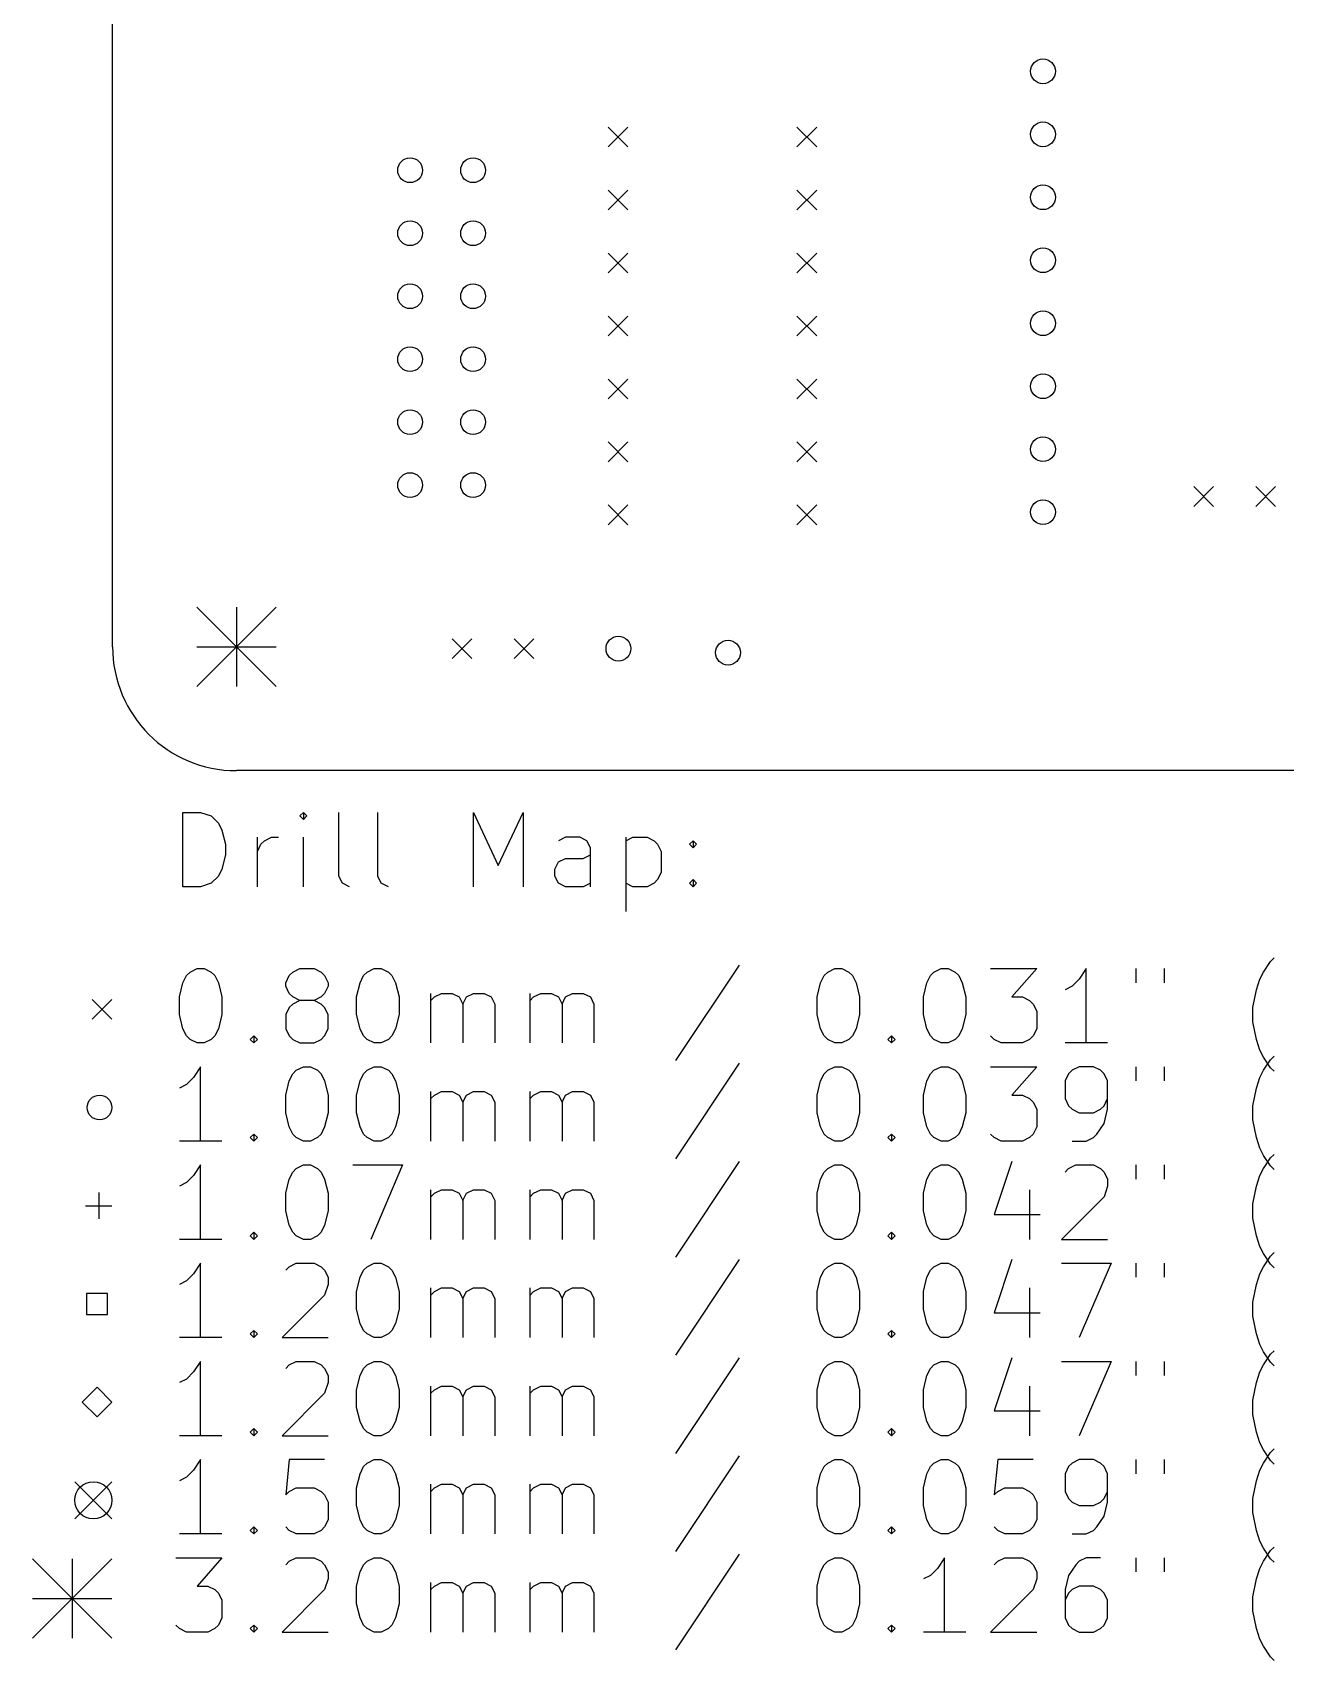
# Model space of a CAD drawing. Extents: x 56 to 159, y -183 to -54.
# Drawn here: x 55.8 to 106.3, y -182.9 to -117.2 of the extents above; entities that cross this region are included whole.
import ezdxf

# ---------------------------------------------------------------- set-up
doc = ezdxf.new("R2010")
doc.units = 0
doc.layers.add('BLACK', color=7, linetype='CONTINUOUS')

msp = doc.modelspace()

# ---------------------------------------------------------------- linework, layer by layer
at = {"layer": 'BLACK', "linetype": 'CONTINUOUS'}
for p, q in [((59, -142), (59, -58.5)), ((78.98, -121.045), (79.78, -121.845)), ((79.78, -121.045), (78.98, -121.845)), ((86.6, -121.045), (87.4, -121.845)), ((87.4, -121.045), (86.6, -121.845)), ((78.98, -123.585), (79.78, -124.385)), ((79.78, -123.585), (78.98, -124.385)), ((86.6, -123.585), (87.4, -124.385)), ((87.4, -123.585), (86.6, -124.385)), ((78.98, -126.125), (79.78, -126.925)), ((79.78, -126.125), (78.98, -126.925)), ((86.6, -126.125), (87.4, -126.925)), ((87.4, -126.125), (86.6, -126.925)), ((78.98, -128.665), (79.78, -129.465)), ((79.78, -128.665), (78.98, -129.465)), ((86.6, -128.665), (87.4, -129.465)), ((87.4, -128.665), (86.6, -129.465)), ((78.98, -131.205), (79.78, -132.005)), ((79.78, -131.205), (78.98, -132.005)), ((86.6, -131.205), (87.4, -132.005)), ((87.4, -131.205), (86.6, -132.005)), ((78.98, -133.745), (79.78, -134.545)), ((79.78, -133.745), (78.98, -134.545)), ((86.6, -133.745), (87.4, -134.545)), ((87.4, -133.745), (86.6, -134.545)), ((102.6, -135.545), (103.4, -136.345)), ((103.4, -135.545), (102.6, -136.345)), ((105.1, -135.545), (105.9, -136.345)), ((105.9, -135.545), (105.1, -136.345)), ((78.98, -136.285), (79.78, -137.085)), ((79.78, -136.285), (78.98, -137.085)), ((86.6, -136.285), (87.4, -137.085)), ((87.4, -136.285), (86.6, -137.085)), ((62.4, -140.4), (65.6, -143.6)), ((65.6, -140.4), (62.4, -143.6)), ((64, -140.4), (64, -143.6)), ((72.69, -141.68), (73.49, -142.48)), ((73.49, -141.68), (72.69, -142.48)), ((75.19, -141.68), (75.99, -142.48)), ((75.99, -141.68), (75.19, -142.48)), ((62.4, -142), (65.6, -142)), ((154, -147), (64, -147)), ((61.8393, -151.682), (61.8393, -148.682)), ((61.8393, -148.682), (62.5536, -148.682)), ((62.5536, -148.682), (62.9821, -148.825)), ((62.9821, -148.825), (63.2679, -149.111)), ((66.6964, -148.682), (66.5536, -148.825)), ((66.5536, -148.825), (66.6964, -148.968)), ((66.8393, -148.825), (66.6964, -148.682)), ((66.6964, -148.682), (66.6964, -148.968)), ((66.6964, -148.968), (66.8393, -148.825)), ((68.125, -151.254), (68.125, -148.682)), ((69.6964, -151.254), (69.6964, -148.682)), ((73.5536, -151.682), (73.5536, -148.682)), ((73.5536, -148.682), (74.5536, -150.825)), ((74.5536, -150.825), (75.5536, -148.682)), ((75.5536, -148.682), (75.5536, -151.682)), ((63.2679, -149.111), (63.4107, -149.396)), ((63.4107, -149.396), (63.5536, -149.968)), ((64.8393, -151.682), (64.8393, -149.682)), ((65.125, -149.825), (65.4107, -149.682)), ((65.4107, -149.682), (65.6964, -149.682)), ((66.6964, -151.682), (66.6964, -149.682)), ((77.2679, -149.682), (76.9821, -149.825)), ((77.8393, -149.682), (77.2679, -149.682)), ((78.125, -149.825), (77.8393, -149.682)), ((79.6964, -149.682), (79.6964, -152.682)), ((79.6964, -149.825), (79.9821, -149.682)), ((79.9821, -149.682), (80.5536, -149.682)), ((80.5536, -149.682), (80.8393, -149.825)), ((63.5536, -149.968), (63.5536, -150.396)), ((64.8393, -150.254), (64.9821, -149.968)), ((64.9821, -149.968), (65.125, -149.825)), ((78.2679, -150.111), (78.125, -149.825)), ((78.2679, -151.682), (78.2679, -150.111)), ((80.8393, -149.825), (80.9821, -149.968)), ((80.9821, -149.968), (81.125, -150.254)), ((81.125, -150.254), (81.125, -151.111)), ((82.2679, -149.968), (82.4107, -149.825)), ((82.4107, -150.111), (82.2679, -149.968)), ((82.4107, -149.825), (82.5536, -149.968)), ((82.4107, -149.825), (82.4107, -150.111)), ((82.5536, -149.968), (82.4107, -150.111)), ((63.4107, -150.968), (63.2679, -151.254)), ((63.5536, -150.396), (63.4107, -150.968)), ((76.8393, -150.968), (76.9821, -150.682)), ((76.8393, -151.254), (76.8393, -150.968)), ((76.9821, -150.682), (77.2679, -150.539)), ((77.2679, -150.539), (77.9821, -150.539)), ((77.9821, -150.539), (78.2679, -150.396)), ((62.9821, -151.539), (62.5536, -151.682)), ((63.2679, -151.254), (62.9821, -151.539)), ((68.2679, -151.539), (68.125, -151.254)), ((68.5536, -151.682), (68.2679, -151.539)), ((69.8393, -151.539), (69.6964, -151.254)), ((70.125, -151.682), (69.8393, -151.539)), ((76.9821, -151.539), (76.8393, -151.254)), ((77.2679, -151.682), (76.9821, -151.539)), ((78.2679, -151.539), (77.9821, -151.682)), ((79.9821, -151.682), (79.6964, -151.539)), ((80.8393, -151.539), (80.5536, -151.682)), ((80.9821, -151.396), (80.8393, -151.539)), ((81.125, -151.111), (80.9821, -151.396)), ((82.2679, -151.539), (82.4107, -151.396)), ((82.4107, -151.682), (82.2679, -151.539)), ((82.4107, -151.396), (82.5536, -151.539)), ((82.4107, -151.396), (82.4107, -151.682)), ((82.5536, -151.539), (82.4107, -151.682)), ((62.5536, -151.682), (61.8393, -151.682)), ((77.9821, -151.682), (77.2679, -151.682)), ((80.5536, -151.682), (79.9821, -151.682)), ((84.2679, -154.839), (81.6964, -158.696)), ((105.411, -155.125), (105.696, -154.696)), ((105.696, -154.696), (105.839, -154.554)), ((61.6964, -156.125), (61.8393, -155.554)), ((61.8393, -155.554), (61.9821, -155.268)), ((61.9821, -155.268), (62.125, -155.125)), ((62.125, -155.125), (62.4107, -154.982)), ((62.4107, -154.982), (62.6964, -154.982)), ((62.6964, -154.982), (62.9821, -155.125)), ((62.9821, -155.125), (63.125, -155.268)), ((63.125, -155.268), (63.2679, -155.554)), ((63.2679, -155.554), (63.4107, -156.125)), ((65.9821, -155.554), (66.125, -155.268)), ((65.9821, -155.696), (65.9821, -155.554)), ((66.125, -155.268), (66.2679, -155.125)), ((66.2679, -155.125), (66.5536, -154.982)), ((66.5536, -154.982), (67.125, -154.982)), ((67.125, -154.982), (67.4107, -155.125)), ((67.4107, -155.125), (67.5536, -155.268)), ((67.5536, -155.268), (67.6964, -155.554)), ((67.6964, -155.554), (67.6964, -155.696)), ((68.8393, -156.125), (68.9821, -155.554)), ((68.9821, -155.554), (69.125, -155.268)), ((69.125, -155.268), (69.2679, -155.125)), ((69.2679, -155.125), (69.5536, -154.982)), ((69.5536, -154.982), (69.8393, -154.982)), ((69.8393, -154.982), (70.125, -155.125)), ((70.125, -155.125), (70.2679, -155.268)), ((70.2679, -155.268), (70.4107, -155.554)), ((70.4107, -155.554), (70.5536, -156.125)), ((87.4107, -156.125), (87.5536, -155.554)), ((87.5536, -155.554), (87.6964, -155.268)), ((87.6964, -155.268), (87.8393, -155.125)), ((87.8393, -155.125), (88.125, -154.982)), ((88.125, -154.982), (88.4107, -154.982)), ((88.4107, -154.982), (88.6964, -155.125)), ((88.6964, -155.125), (88.8393, -155.268)), ((88.8393, -155.268), (88.9821, -155.554)), ((88.9821, -155.554), (89.125, -156.125)), ((91.6964, -156.125), (91.8393, -155.554)), ((91.8393, -155.554), (91.9821, -155.268)), ((91.9821, -155.268), (92.125, -155.125)), ((92.125, -155.125), (92.4107, -154.982)), ((92.4107, -154.982), (92.6964, -154.982)), ((92.6964, -154.982), (92.9821, -155.125)), ((92.9821, -155.125), (93.125, -155.268)), ((93.125, -155.268), (93.2679, -155.554)), ((93.2679, -155.554), (93.4107, -156.125)), ((94.4107, -154.982), (96.2679, -154.982)), ((96.2679, -154.982), (95.2679, -156.125)), ((97.9821, -155.411), (97.6964, -155.696)), ((98.2679, -154.982), (97.9821, -155.411)), ((98.2679, -157.982), (98.2679, -154.982)), ((100.268, -154.982), (100.268, -155.554)), ((101.411, -154.982), (101.411, -155.554)), ((105.125, -155.839), (105.268, -155.411)), ((105.268, -155.411), (105.411, -155.125)), ((58.175, -156.225), (58.975, -157.025)), ((58.975, -156.225), (58.175, -157.025)), ((61.6964, -156.839), (61.6964, -156.125)), ((63.4107, -156.125), (63.4107, -156.839)), ((66.125, -155.982), (65.9821, -155.696)), ((66.2679, -156.125), (66.125, -155.982)), ((66.5536, -156.268), (66.2679, -156.125)), ((67.4107, -156.125), (67.125, -156.268)), ((67.5536, -155.982), (67.4107, -156.125)), ((67.6964, -155.696), (67.5536, -155.982)), ((68.8393, -156.839), (68.8393, -156.125)), ((70.5536, -156.125), (70.5536, -156.839)), ((71.8393, -157.982), (71.8393, -155.982)), ((71.8393, -156.268), (71.9821, -156.125)), ((71.9821, -156.125), (72.2679, -155.982)), ((72.2679, -155.982), (72.6964, -155.982)), ((72.6964, -155.982), (72.9821, -156.125)), ((72.9821, -156.125), (73.125, -156.411)), ((73.125, -156.411), (73.2679, -156.125)), ((73.2679, -156.125), (73.5536, -155.982)), ((73.5536, -155.982), (73.9821, -155.982)), ((73.9821, -155.982), (74.2679, -156.125)), ((74.2679, -156.125), (74.4107, -156.411)), ((75.8393, -157.982), (75.8393, -155.982)), ((75.8393, -156.268), (75.9821, -156.125)), ((75.9821, -156.125), (76.2679, -155.982)), ((76.2679, -155.982), (76.6964, -155.982)), ((76.6964, -155.982), (76.9821, -156.125)), ((76.9821, -156.125), (77.125, -156.411)), ((77.125, -156.411), (77.2679, -156.125)), ((77.2679, -156.125), (77.5536, -155.982)), ((77.5536, -155.982), (77.9821, -155.982)), ((77.9821, -155.982), (78.2679, -156.125)), ((78.2679, -156.125), (78.4107, -156.411)), ((87.4107, -156.839), (87.4107, -156.125)), ((89.125, -156.125), (89.125, -156.839)), ((91.6964, -156.839), (91.6964, -156.125)), ((93.4107, -156.125), (93.4107, -156.839)), ((95.2679, -156.125), (95.6964, -156.125)), ((95.6964, -156.125), (95.9821, -156.268)), ((97.6964, -155.696), (97.4107, -155.839)), ((104.982, -156.554), (105.125, -155.839)), ((61.8393, -157.411), (61.6964, -156.839)), ((63.4107, -156.839), (63.2679, -157.411)), ((66.125, -156.554), (65.9821, -156.839)), ((65.9821, -156.839), (65.9821, -157.411)), ((66.2679, -156.411), (66.125, -156.554)), ((66.5536, -156.268), (66.2679, -156.411)), ((67.125, -156.268), (66.5536, -156.268)), ((67.4107, -156.411), (67.125, -156.268)), ((67.5536, -156.554), (67.4107, -156.411)), ((67.6964, -156.839), (67.5536, -156.554)), ((67.6964, -157.411), (67.6964, -156.839)), ((68.9821, -157.411), (68.8393, -156.839)), ((70.5536, -156.839), (70.4107, -157.411)), ((73.125, -156.411), (73.125, -157.982)), ((74.4107, -156.411), (74.4107, -157.982)), ((77.125, -156.411), (77.125, -157.982)), ((78.4107, -156.411), (78.4107, -157.982)), ((87.5536, -157.411), (87.4107, -156.839)), ((89.125, -156.839), (88.9821, -157.411)), ((91.8393, -157.411), (91.6964, -156.839)), ((93.4107, -156.839), (93.2679, -157.411)), ((95.9821, -156.268), (96.125, -156.411)), ((96.125, -156.411), (96.2679, -156.696)), ((96.2679, -156.696), (96.2679, -157.411)), ((104.982, -157.125), (104.982, -156.554)), ((61.9821, -157.696), (61.8393, -157.411)), ((63.2679, -157.411), (63.125, -157.696)), ((65.9821, -157.411), (66.125, -157.696)), ((67.5536, -157.696), (67.6964, -157.411)), ((69.125, -157.696), (68.9821, -157.411)), ((70.4107, -157.411), (70.2679, -157.696)), ((87.6964, -157.696), (87.5536, -157.411)), ((88.9821, -157.411), (88.8393, -157.696)), ((91.9821, -157.696), (91.8393, -157.411)), ((93.2679, -157.411), (93.125, -157.696)), ((96.2679, -157.411), (96.125, -157.696)), ((105.125, -157.839), (104.982, -157.125)), ((62.125, -157.839), (61.9821, -157.696)), ((62.4107, -157.982), (62.125, -157.839)), ((62.6964, -157.982), (62.4107, -157.982)), ((62.9821, -157.839), (62.6964, -157.982)), ((63.125, -157.696), (62.9821, -157.839)), ((64.5536, -157.839), (64.6964, -157.696)), ((64.6964, -157.982), (64.5536, -157.839)), ((64.6964, -157.696), (64.8393, -157.839)), ((64.6964, -157.696), (64.6964, -157.982)), ((64.8393, -157.839), (64.6964, -157.982)), ((66.125, -157.696), (66.2679, -157.839)), ((66.2679, -157.839), (66.5536, -157.982)), ((66.5536, -157.982), (67.125, -157.982)), ((67.125, -157.982), (67.4107, -157.839)), ((67.4107, -157.839), (67.5536, -157.696)), ((69.2679, -157.839), (69.125, -157.696)), ((69.5536, -157.982), (69.2679, -157.839)), ((69.8393, -157.982), (69.5536, -157.982)), ((70.125, -157.839), (69.8393, -157.982)), ((70.2679, -157.696), (70.125, -157.839)), ((87.8393, -157.839), (87.6964, -157.696)), ((88.125, -157.982), (87.8393, -157.839)), ((88.4107, -157.982), (88.125, -157.982)), ((88.6964, -157.839), (88.4107, -157.982)), ((88.8393, -157.696), (88.6964, -157.839)), ((90.2679, -157.839), (90.4107, -157.696)), ((90.4107, -157.982), (90.2679, -157.839)), ((90.4107, -157.696), (90.5536, -157.839)), ((90.4107, -157.696), (90.4107, -157.982)), ((90.5536, -157.839), (90.4107, -157.982)), ((92.125, -157.839), (91.9821, -157.696)), ((92.4107, -157.982), (92.125, -157.839)), ((92.6964, -157.982), (92.4107, -157.982)), ((92.9821, -157.839), (92.6964, -157.982)), ((93.125, -157.696), (92.9821, -157.839)), ((94.5536, -157.839), (94.4107, -157.696)), ((94.8393, -157.982), (94.5536, -157.839)), ((95.6964, -157.982), (94.8393, -157.982)), ((95.9821, -157.839), (95.6964, -157.982)), ((96.125, -157.696), (95.9821, -157.839)), ((99.125, -157.982), (97.4107, -157.982)), ((105.268, -158.268), (105.125, -157.839)), ((84.2679, -158.799), (81.6964, -162.656)), ((105.411, -158.554), (105.268, -158.268)), ((105.696, -158.982), (105.411, -158.554)), ((105.411, -159.085), (105.696, -158.656)), ((105.696, -158.656), (105.839, -158.514)), ((62.2679, -159.371), (61.9821, -159.656)), ((62.5536, -158.942), (62.2679, -159.371)), ((62.5536, -161.942), (62.5536, -158.942)), ((65.9821, -160.085), (66.125, -159.514)), ((66.125, -159.514), (66.2679, -159.228)), ((66.2679, -159.228), (66.4107, -159.085)), ((66.4107, -159.085), (66.6964, -158.942)), ((66.6964, -158.942), (66.9821, -158.942)), ((66.9821, -158.942), (67.2679, -159.085)), ((67.2679, -159.085), (67.4107, -159.228)), ((67.4107, -159.228), (67.5536, -159.514)), ((67.5536, -159.514), (67.6964, -160.085)), ((68.8393, -160.085), (68.9821, -159.514)), ((68.9821, -159.514), (69.125, -159.228)), ((69.125, -159.228), (69.2679, -159.085)), ((69.2679, -159.085), (69.5536, -158.942)), ((69.5536, -158.942), (69.8393, -158.942)), ((69.8393, -158.942), (70.125, -159.085)), ((70.125, -159.085), (70.2679, -159.228)), ((70.2679, -159.228), (70.4107, -159.514)), ((70.4107, -159.514), (70.5536, -160.085)), ((87.4107, -160.085), (87.5536, -159.514)), ((87.5536, -159.514), (87.6964, -159.228)), ((87.6964, -159.228), (87.8393, -159.085)), ((87.8393, -159.085), (88.125, -158.942)), ((88.125, -158.942), (88.4107, -158.942)), ((88.4107, -158.942), (88.6964, -159.085)), ((88.6964, -159.085), (88.8393, -159.228)), ((88.8393, -159.228), (88.9821, -159.514)), ((88.9821, -159.514), (89.125, -160.085)), ((91.6964, -160.085), (91.8393, -159.514)), ((91.8393, -159.514), (91.9821, -159.228)), ((91.9821, -159.228), (92.125, -159.085)), ((92.125, -159.085), (92.4107, -158.942)), ((92.4107, -158.942), (92.6964, -158.942)), ((92.6964, -158.942), (92.9821, -159.085)), ((92.9821, -159.085), (93.125, -159.228)), ((93.125, -159.228), (93.2679, -159.514)), ((93.2679, -159.514), (93.4107, -160.085)), ((94.4107, -158.942), (96.2679, -158.942)), ((96.2679, -158.942), (95.2679, -160.085)), ((97.5536, -159.228), (97.4107, -159.514)), ((97.4107, -159.514), (97.4107, -160.228)), ((97.6964, -159.085), (97.5536, -159.228)), ((97.9821, -158.942), (97.6964, -159.085)), ((98.5536, -158.942), (97.9821, -158.942)), ((98.8393, -159.085), (98.5536, -158.942)), ((98.9821, -159.228), (98.8393, -159.085)), ((99.125, -159.514), (98.9821, -159.228)), ((99.125, -160.656), (99.125, -159.514)), ((100.268, -158.942), (100.268, -159.514)), ((101.411, -158.942), (101.411, -159.514)), ((105.125, -159.799), (105.268, -159.371)), ((105.268, -159.371), (105.411, -159.085)), ((105.839, -159.125), (105.696, -158.982)), ((61.9821, -159.656), (61.6964, -159.799)), ((65.9821, -160.799), (65.9821, -160.085)), ((67.6964, -160.085), (67.6964, -160.799)), ((68.8393, -160.799), (68.8393, -160.085)), ((70.5536, -160.085), (70.5536, -160.799)), ((71.8393, -161.942), (71.8393, -159.942)), ((71.8393, -160.228), (71.9821, -160.085)), ((71.9821, -160.085), (72.2679, -159.942)), ((72.2679, -159.942), (72.6964, -159.942)), ((72.6964, -159.942), (72.9821, -160.085)), ((72.9821, -160.085), (73.125, -160.371)), ((73.125, -160.371), (73.2679, -160.085)), ((73.2679, -160.085), (73.5536, -159.942)), ((73.5536, -159.942), (73.9821, -159.942)), ((73.9821, -159.942), (74.2679, -160.085)), ((74.2679, -160.085), (74.4107, -160.371)), ((75.8393, -161.942), (75.8393, -159.942)), ((75.8393, -160.228), (75.9821, -160.085)), ((75.9821, -160.085), (76.2679, -159.942)), ((76.2679, -159.942), (76.6964, -159.942)), ((76.6964, -159.942), (76.9821, -160.085)), ((76.9821, -160.085), (77.125, -160.371)), ((77.125, -160.371), (77.2679, -160.085)), ((77.2679, -160.085), (77.5536, -159.942)), ((77.5536, -159.942), (77.9821, -159.942)), ((77.9821, -159.942), (78.2679, -160.085)), ((78.2679, -160.085), (78.4107, -160.371)), ((87.4107, -160.799), (87.4107, -160.085)), ((89.125, -160.085), (89.125, -160.799)), ((91.6964, -160.799), (91.6964, -160.085)), ((93.4107, -160.085), (93.4107, -160.799)), ((95.2679, -160.085), (95.6964, -160.085)), ((95.6964, -160.085), (95.9821, -160.228)), ((104.982, -160.514), (105.125, -159.799)), ((66.125, -161.371), (65.9821, -160.799)), ((67.6964, -160.799), (67.5536, -161.371)), ((68.9821, -161.371), (68.8393, -160.799)), ((70.5536, -160.799), (70.4107, -161.371)), ((73.125, -160.371), (73.125, -161.942)), ((74.4107, -160.371), (74.4107, -161.942)), ((77.125, -160.371), (77.125, -161.942)), ((78.4107, -160.371), (78.4107, -161.942)), ((87.5536, -161.371), (87.4107, -160.799)), ((89.125, -160.799), (88.9821, -161.371)), ((91.8393, -161.371), (91.6964, -160.799)), ((93.4107, -160.799), (93.2679, -161.371)), ((95.9821, -160.228), (96.125, -160.371)), ((96.125, -160.371), (96.2679, -160.656)), ((96.2679, -160.656), (96.2679, -161.371)), ((97.4107, -160.228), (97.5536, -160.514)), ((97.5536, -160.514), (97.6964, -160.656)), ((97.6964, -160.656), (97.9821, -160.799)), ((97.9821, -160.799), (98.5536, -160.799)), ((98.5536, -160.799), (98.8393, -160.656)), ((98.8393, -160.656), (98.9821, -160.514)), ((98.9821, -160.514), (99.125, -160.228)), ((98.9821, -161.228), (99.125, -160.656)), ((104.982, -161.085), (104.982, -160.514)), ((66.2679, -161.656), (66.125, -161.371)), ((67.5536, -161.371), (67.4107, -161.656)), ((69.125, -161.656), (68.9821, -161.371)), ((70.4107, -161.371), (70.2679, -161.656)), ((87.6964, -161.656), (87.5536, -161.371)), ((88.9821, -161.371), (88.8393, -161.656)), ((91.9821, -161.656), (91.8393, -161.371)), ((93.2679, -161.371), (93.125, -161.656)), ((96.2679, -161.371), (96.125, -161.656)), ((98.6964, -161.656), (98.9821, -161.228)), ((105.125, -161.799), (104.982, -161.085)), ((63.4107, -161.942), (61.6964, -161.942)), ((64.5536, -161.799), (64.6964, -161.656)), ((64.6964, -161.942), (64.5536, -161.799)), ((64.6964, -161.656), (64.8393, -161.799)), ((64.6964, -161.656), (64.6964, -161.942)), ((64.8393, -161.799), (64.6964, -161.942)), ((66.4107, -161.799), (66.2679, -161.656)), ((66.6964, -161.942), (66.4107, -161.799)), ((66.9821, -161.942), (66.6964, -161.942)), ((67.2679, -161.799), (66.9821, -161.942)), ((67.4107, -161.656), (67.2679, -161.799)), ((69.2679, -161.799), (69.125, -161.656)), ((69.5536, -161.942), (69.2679, -161.799)), ((69.8393, -161.942), (69.5536, -161.942)), ((70.125, -161.799), (69.8393, -161.942)), ((70.2679, -161.656), (70.125, -161.799)), ((87.8393, -161.799), (87.6964, -161.656)), ((88.125, -161.942), (87.8393, -161.799)), ((88.4107, -161.942), (88.125, -161.942)), ((88.6964, -161.799), (88.4107, -161.942)), ((88.8393, -161.656), (88.6964, -161.799)), ((90.2679, -161.799), (90.4107, -161.656)), ((90.4107, -161.942), (90.2679, -161.799)), ((90.4107, -161.656), (90.5536, -161.799)), ((90.4107, -161.656), (90.4107, -161.942)), ((90.5536, -161.799), (90.4107, -161.942)), ((92.125, -161.799), (91.9821, -161.656)), ((92.4107, -161.942), (92.125, -161.799)), ((92.6964, -161.942), (92.4107, -161.942)), ((92.9821, -161.799), (92.6964, -161.942)), ((93.125, -161.656), (92.9821, -161.799)), ((94.5536, -161.799), (94.4107, -161.656)), ((94.8393, -161.942), (94.5536, -161.799)), ((95.6964, -161.942), (94.8393, -161.942)), ((95.9821, -161.799), (95.6964, -161.942)), ((96.125, -161.656), (95.9821, -161.799)), ((97.6964, -161.942), (98.2679, -161.942)), ((98.2679, -161.942), (98.5536, -161.799)), ((98.5536, -161.799), (98.6964, -161.656)), ((105.268, -162.228), (105.125, -161.799)), ((84.2679, -162.759), (81.6964, -166.616)), ((95.2679, -162.759), (94.5536, -164.902)), ((105.411, -162.514), (105.268, -162.228)), ((105.696, -162.942), (105.411, -162.514)), ((105.411, -163.045), (105.696, -162.616)), ((105.696, -162.616), (105.839, -162.474)), ((62.2679, -163.331), (61.9821, -163.616)), ((62.5536, -162.902), (62.2679, -163.331)), ((62.5536, -165.902), (62.5536, -162.902)), ((65.9821, -164.045), (66.125, -163.474)), ((66.125, -163.474), (66.2679, -163.188)), ((66.2679, -163.188), (66.4107, -163.045)), ((66.4107, -163.045), (66.6964, -162.902)), ((66.6964, -162.902), (66.9821, -162.902)), ((66.9821, -162.902), (67.2679, -163.045)), ((67.2679, -163.045), (67.4107, -163.188)), ((67.4107, -163.188), (67.5536, -163.474)), ((67.5536, -163.474), (67.6964, -164.045)), ((68.6964, -162.902), (70.6964, -162.902)), ((70.6964, -162.902), (69.4107, -165.902)), ((87.4107, -164.045), (87.5536, -163.474)), ((87.5536, -163.474), (87.6964, -163.188)), ((87.6964, -163.188), (87.8393, -163.045)), ((87.8393, -163.045), (88.125, -162.902)), ((88.125, -162.902), (88.4107, -162.902)), ((88.4107, -162.902), (88.6964, -163.045)), ((88.6964, -163.045), (88.8393, -163.188)), ((88.8393, -163.188), (88.9821, -163.474)), ((88.9821, -163.474), (89.125, -164.045)), ((91.6964, -164.045), (91.8393, -163.474)), ((91.8393, -163.474), (91.9821, -163.188)), ((91.9821, -163.188), (92.125, -163.045)), ((92.125, -163.045), (92.4107, -162.902)), ((92.4107, -162.902), (92.6964, -162.902)), ((92.6964, -162.902), (92.9821, -163.045)), ((92.9821, -163.045), (93.125, -163.188)), ((93.125, -163.188), (93.2679, -163.474)), ((93.2679, -163.474), (93.4107, -164.045)), ((97.4107, -163.188), (97.5536, -163.045)), ((97.5536, -163.045), (97.8393, -162.902)), ((97.8393, -162.902), (98.5536, -162.902)), ((98.5536, -162.902), (98.8393, -163.045)), ((98.8393, -163.045), (98.9821, -163.188)), ((98.9821, -163.188), (99.125, -163.474)), ((99.125, -163.474), (99.125, -163.759)), ((100.268, -162.902), (100.268, -163.474)), ((101.411, -162.902), (101.411, -163.474)), ((105.125, -163.759), (105.268, -163.331)), ((105.268, -163.331), (105.411, -163.045)), ((105.839, -163.085), (105.696, -162.942)), ((58.4416, -164.012), (58.4416, -165.078)), ((61.9821, -163.616), (61.6964, -163.759)), ((65.9821, -164.759), (65.9821, -164.045)), ((67.6964, -164.045), (67.6964, -164.759)), ((71.8393, -165.902), (71.8393, -163.902)), ((71.8393, -164.188), (71.9821, -164.045)), ((71.9821, -164.045), (72.2679, -163.902)), ((72.2679, -163.902), (72.6964, -163.902)), ((72.6964, -163.902), (72.9821, -164.045)), ((72.9821, -164.045), (73.125, -164.331)), ((73.125, -164.331), (73.2679, -164.045)), ((73.2679, -164.045), (73.5536, -163.902)), ((73.5536, -163.902), (73.9821, -163.902)), ((73.9821, -163.902), (74.2679, -164.045)), ((74.2679, -164.045), (74.4107, -164.331)), ((75.8393, -165.902), (75.8393, -163.902)), ((75.8393, -164.188), (75.9821, -164.045)), ((75.9821, -164.045), (76.2679, -163.902)), ((76.2679, -163.902), (76.6964, -163.902)), ((76.6964, -163.902), (76.9821, -164.045)), ((76.9821, -164.045), (77.125, -164.331)), ((77.125, -164.331), (77.2679, -164.045)), ((77.2679, -164.045), (77.5536, -163.902)), ((77.5536, -163.902), (77.9821, -163.902)), ((77.9821, -163.902), (78.2679, -164.045)), ((78.2679, -164.045), (78.4107, -164.331)), ((87.4107, -164.759), (87.4107, -164.045)), ((89.125, -164.045), (89.125, -164.759)), ((91.6964, -164.759), (91.6964, -164.045)), ((93.4107, -164.045), (93.4107, -164.759)), ((95.9821, -163.902), (95.9821, -165.902)), ((99.125, -163.759), (98.9821, -164.188)), ((104.982, -164.474), (105.125, -163.759)), ((57.9082, -164.545), (58.975, -164.545)), ((66.125, -165.331), (65.9821, -164.759)), ((67.6964, -164.759), (67.5536, -165.331)), ((73.125, -164.331), (73.125, -165.902)), ((74.4107, -164.331), (74.4107, -165.902)), ((77.125, -164.331), (77.125, -165.902)), ((78.4107, -164.331), (78.4107, -165.902)), ((87.5536, -165.331), (87.4107, -164.759)), ((89.125, -164.759), (88.9821, -165.331)), ((91.8393, -165.331), (91.6964, -164.759)), ((93.4107, -164.759), (93.2679, -165.331)), ((98.9821, -164.188), (97.2679, -165.902)), ((104.982, -165.045), (104.982, -164.474)), ((66.2679, -165.616), (66.125, -165.331)), ((67.5536, -165.331), (67.4107, -165.616)), ((87.6964, -165.616), (87.5536, -165.331)), ((88.9821, -165.331), (88.8393, -165.616)), ((91.9821, -165.616), (91.8393, -165.331)), ((93.2679, -165.331), (93.125, -165.616)), ((94.5536, -164.902), (96.4107, -164.902)), ((105.125, -165.759), (104.982, -165.045)), ((63.4107, -165.902), (61.6964, -165.902)), ((64.5536, -165.759), (64.6964, -165.616)), ((64.6964, -165.902), (64.5536, -165.759)), ((64.6964, -165.616), (64.8393, -165.759)), ((64.6964, -165.616), (64.6964, -165.902)), ((64.8393, -165.759), (64.6964, -165.902)), ((66.4107, -165.759), (66.2679, -165.616)), ((66.6964, -165.902), (66.4107, -165.759)), ((66.9821, -165.902), (66.6964, -165.902)), ((67.2679, -165.759), (66.9821, -165.902)), ((67.4107, -165.616), (67.2679, -165.759)), ((87.8393, -165.759), (87.6964, -165.616)), ((88.125, -165.902), (87.8393, -165.759)), ((88.4107, -165.902), (88.125, -165.902)), ((88.6964, -165.759), (88.4107, -165.902)), ((88.8393, -165.616), (88.6964, -165.759)), ((90.2679, -165.759), (90.4107, -165.616)), ((90.4107, -165.902), (90.2679, -165.759)), ((90.4107, -165.616), (90.5536, -165.759)), ((90.4107, -165.616), (90.4107, -165.902)), ((90.5536, -165.759), (90.4107, -165.902)), ((92.125, -165.759), (91.9821, -165.616)), ((92.4107, -165.902), (92.125, -165.759)), ((92.6964, -165.902), (92.4107, -165.902)), ((92.9821, -165.759), (92.6964, -165.902)), ((93.125, -165.616), (92.9821, -165.759)), ((97.2679, -165.902), (99.125, -165.902)), ((105.268, -166.188), (105.125, -165.759)), ((84.2679, -166.719), (81.6964, -170.576)), ((95.2679, -166.719), (94.5536, -168.862)), ((105.411, -166.474), (105.268, -166.188)), ((105.696, -166.902), (105.411, -166.474)), ((105.411, -167.005), (105.696, -166.576)), ((105.696, -166.576), (105.839, -166.434)), ((62.2679, -167.291), (61.9821, -167.576)), ((62.5536, -166.862), (62.2679, -167.291)), ((62.5536, -169.862), (62.5536, -166.862)), ((65.9821, -167.148), (66.125, -167.005)), ((66.125, -167.005), (66.4107, -166.862)), ((66.4107, -166.862), (67.125, -166.862)), ((67.125, -166.862), (67.4107, -167.005)), ((67.4107, -167.005), (67.5536, -167.148)), ((67.5536, -167.148), (67.6964, -167.434)), ((68.9821, -167.434), (69.125, -167.148)), ((69.125, -167.148), (69.2679, -167.005)), ((69.2679, -167.005), (69.5536, -166.862)), ((69.5536, -166.862), (69.8393, -166.862)), ((69.8393, -166.862), (70.125, -167.005)), ((70.125, -167.005), (70.2679, -167.148)), ((70.2679, -167.148), (70.4107, -167.434)), ((87.5536, -167.434), (87.6964, -167.148)), ((87.6964, -167.148), (87.8393, -167.005)), ((87.8393, -167.005), (88.125, -166.862)), ((88.125, -166.862), (88.4107, -166.862)), ((88.4107, -166.862), (88.6964, -167.005)), ((88.6964, -167.005), (88.8393, -167.148)), ((88.8393, -167.148), (88.9821, -167.434)), ((91.8393, -167.434), (91.9821, -167.148)), ((91.9821, -167.148), (92.125, -167.005)), ((92.125, -167.005), (92.4107, -166.862)), ((92.4107, -166.862), (92.6964, -166.862)), ((92.6964, -166.862), (92.9821, -167.005)), ((92.9821, -167.005), (93.125, -167.148)), ((93.125, -167.148), (93.2679, -167.434)), ((97.2679, -166.862), (99.2679, -166.862)), ((99.2679, -166.862), (97.9821, -169.862)), ((100.268, -166.862), (100.268, -167.434)), ((101.411, -166.862), (101.411, -167.434)), ((105.125, -167.719), (105.268, -167.291)), ((105.268, -167.291), (105.411, -167.005)), ((105.839, -167.045), (105.696, -166.902)), ((61.9821, -167.576), (61.6964, -167.719)), ((67.6964, -167.719), (67.5536, -168.148)), ((67.6964, -167.434), (67.6964, -167.719)), ((68.8393, -168.005), (68.9821, -167.434)), ((68.8393, -168.719), (68.8393, -168.005)), ((70.4107, -167.434), (70.5536, -168.005)), ((70.5536, -168.005), (70.5536, -168.719)), ((71.8393, -169.862), (71.8393, -167.862)), ((71.8393, -168.148), (71.9821, -168.005)), ((71.9821, -168.005), (72.2679, -167.862)), ((72.2679, -167.862), (72.6964, -167.862)), ((72.6964, -167.862), (72.9821, -168.005)), ((72.9821, -168.005), (73.125, -168.291)), ((73.125, -168.291), (73.2679, -168.005)), ((73.2679, -168.005), (73.5536, -167.862)), ((73.5536, -167.862), (73.9821, -167.862)), ((73.9821, -167.862), (74.2679, -168.005)), ((74.2679, -168.005), (74.4107, -168.291)), ((75.8393, -169.862), (75.8393, -167.862)), ((75.8393, -168.148), (75.9821, -168.005)), ((75.9821, -168.005), (76.2679, -167.862)), ((76.2679, -167.862), (76.6964, -167.862)), ((76.6964, -167.862), (76.9821, -168.005)), ((76.9821, -168.005), (77.125, -168.291)), ((77.125, -168.291), (77.2679, -168.005)), ((77.2679, -168.005), (77.5536, -167.862)), ((77.5536, -167.862), (77.9821, -167.862)), ((77.9821, -167.862), (78.2679, -168.005)), ((78.2679, -168.005), (78.4107, -168.291)), ((87.4107, -168.005), (87.5536, -167.434)), ((87.4107, -168.719), (87.4107, -168.005)), ((88.9821, -167.434), (89.125, -168.005)), ((89.125, -168.005), (89.125, -168.719)), ((91.6964, -168.005), (91.8393, -167.434)), ((91.6964, -168.719), (91.6964, -168.005)), ((93.2679, -167.434), (93.4107, -168.005)), ((93.4107, -168.005), (93.4107, -168.719)), ((95.9821, -167.862), (95.9821, -169.862)), ((104.982, -168.434), (105.125, -167.719)), ((58.7994, -168.081), (57.9517, -168.081)), ((57.9517, -168.081), (57.9517, -168.929)), ((58.7994, -168.929), (58.7994, -168.081)), ((67.5536, -168.148), (65.8393, -169.862)), ((68.9821, -169.291), (68.8393, -168.719)), ((70.5536, -168.719), (70.4107, -169.291)), ((73.125, -168.291), (73.125, -169.862)), ((74.4107, -168.291), (74.4107, -169.862)), ((77.125, -168.291), (77.125, -169.862)), ((78.4107, -168.291), (78.4107, -169.862)), ((87.5536, -169.291), (87.4107, -168.719)), ((89.125, -168.719), (88.9821, -169.291)), ((91.8393, -169.291), (91.6964, -168.719)), ((93.4107, -168.719), (93.2679, -169.291)), ((104.982, -169.005), (104.982, -168.434)), ((57.9517, -168.929), (58.7994, -168.929)), ((69.125, -169.576), (68.9821, -169.291)), ((70.4107, -169.291), (70.2679, -169.576)), ((87.6964, -169.576), (87.5536, -169.291)), ((88.9821, -169.291), (88.8393, -169.576)), ((91.9821, -169.576), (91.8393, -169.291)), ((93.2679, -169.291), (93.125, -169.576)), ((94.5536, -168.862), (96.4107, -168.862)), ((105.125, -169.719), (104.982, -169.005)), ((63.4107, -169.862), (61.6964, -169.862)), ((64.5536, -169.719), (64.6964, -169.576)), ((64.6964, -169.862), (64.5536, -169.719)), ((64.6964, -169.576), (64.8393, -169.719)), ((64.6964, -169.576), (64.6964, -169.862)), ((64.8393, -169.719), (64.6964, -169.862)), ((65.8393, -169.862), (67.6964, -169.862)), ((69.2679, -169.719), (69.125, -169.576)), ((69.5536, -169.862), (69.2679, -169.719)), ((69.8393, -169.862), (69.5536, -169.862)), ((70.125, -169.719), (69.8393, -169.862)), ((70.2679, -169.576), (70.125, -169.719)), ((87.8393, -169.719), (87.6964, -169.576)), ((88.125, -169.862), (87.8393, -169.719)), ((88.4107, -169.862), (88.125, -169.862)), ((88.6964, -169.719), (88.4107, -169.862)), ((88.8393, -169.576), (88.6964, -169.719)), ((90.2679, -169.719), (90.4107, -169.576)), ((90.4107, -169.862), (90.2679, -169.719)), ((90.4107, -169.576), (90.5536, -169.719)), ((90.4107, -169.576), (90.4107, -169.862)), ((90.5536, -169.719), (90.4107, -169.862)), ((92.125, -169.719), (91.9821, -169.576)), ((92.4107, -169.862), (92.125, -169.719)), ((92.6964, -169.862), (92.4107, -169.862)), ((92.9821, -169.719), (92.6964, -169.862)), ((93.125, -169.576), (92.9821, -169.719)), ((105.268, -170.148), (105.125, -169.719)), ((84.2679, -170.679), (81.6964, -174.536)), ((95.2679, -170.679), (94.5536, -172.822)), ((105.411, -170.434), (105.268, -170.148)), ((105.696, -170.862), (105.411, -170.434)), ((105.411, -170.965), (105.696, -170.536)), ((105.696, -170.536), (105.839, -170.394)), ((62.2679, -171.251), (61.9821, -171.536)), ((62.5536, -170.822), (62.2679, -171.251)), ((62.5536, -173.822), (62.5536, -170.822)), ((65.9821, -171.108), (66.125, -170.965)), ((66.125, -170.965), (66.4107, -170.822)), ((66.4107, -170.822), (67.125, -170.822)), ((67.125, -170.822), (67.4107, -170.965)), ((67.4107, -170.965), (67.5536, -171.108)), ((67.5536, -171.108), (67.6964, -171.394)), ((68.9821, -171.394), (69.125, -171.108)), ((69.125, -171.108), (69.2679, -170.965)), ((69.2679, -170.965), (69.5536, -170.822)), ((69.5536, -170.822), (69.8393, -170.822)), ((69.8393, -170.822), (70.125, -170.965)), ((70.125, -170.965), (70.2679, -171.108)), ((70.2679, -171.108), (70.4107, -171.394)), ((87.5536, -171.394), (87.6964, -171.108)), ((87.6964, -171.108), (87.8393, -170.965)), ((87.8393, -170.965), (88.125, -170.822)), ((88.125, -170.822), (88.4107, -170.822)), ((88.4107, -170.822), (88.6964, -170.965)), ((88.6964, -170.965), (88.8393, -171.108)), ((88.8393, -171.108), (88.9821, -171.394)), ((91.8393, -171.394), (91.9821, -171.108)), ((91.9821, -171.108), (92.125, -170.965)), ((92.125, -170.965), (92.4107, -170.822)), ((92.4107, -170.822), (92.6964, -170.822)), ((92.6964, -170.822), (92.9821, -170.965)), ((92.9821, -170.965), (93.125, -171.108)), ((93.125, -171.108), (93.2679, -171.394)), ((97.2679, -170.822), (99.2679, -170.822)), ((99.2679, -170.822), (97.9821, -173.822)), ((100.268, -170.822), (100.268, -171.394)), ((101.411, -170.822), (101.411, -171.394)), ((105.125, -171.679), (105.268, -171.251)), ((105.268, -171.251), (105.411, -170.965)), ((105.839, -171.005), (105.696, -170.862)), ((58.375, -171.865), (57.775, -172.465)), ((58.975, -172.465), (58.375, -171.865)), ((61.9821, -171.536), (61.6964, -171.679)), ((67.6964, -171.679), (67.5536, -172.108)), ((67.6964, -171.394), (67.6964, -171.679)), ((68.8393, -171.965), (68.9821, -171.394)), ((68.8393, -172.679), (68.8393, -171.965)), ((70.4107, -171.394), (70.5536, -171.965)), ((70.5536, -171.965), (70.5536, -172.679)), ((71.8393, -173.822), (71.8393, -171.822)), ((71.8393, -172.108), (71.9821, -171.965)), ((71.9821, -171.965), (72.2679, -171.822)), ((72.2679, -171.822), (72.6964, -171.822)), ((72.6964, -171.822), (72.9821, -171.965)), ((72.9821, -171.965), (73.125, -172.251)), ((73.125, -172.251), (73.2679, -171.965)), ((73.2679, -171.965), (73.5536, -171.822)), ((73.5536, -171.822), (73.9821, -171.822)), ((73.9821, -171.822), (74.2679, -171.965)), ((74.2679, -171.965), (74.4107, -172.251)), ((75.8393, -173.822), (75.8393, -171.822)), ((75.8393, -172.108), (75.9821, -171.965)), ((75.9821, -171.965), (76.2679, -171.822)), ((76.2679, -171.822), (76.6964, -171.822)), ((76.6964, -171.822), (76.9821, -171.965)), ((76.9821, -171.965), (77.125, -172.251)), ((77.125, -172.251), (77.2679, -171.965)), ((77.2679, -171.965), (77.5536, -171.822)), ((77.5536, -171.822), (77.9821, -171.822)), ((77.9821, -171.822), (78.2679, -171.965)), ((78.2679, -171.965), (78.4107, -172.251)), ((87.4107, -171.965), (87.5536, -171.394)), ((87.4107, -172.679), (87.4107, -171.965)), ((88.9821, -171.394), (89.125, -171.965)), ((89.125, -171.965), (89.125, -172.679)), ((91.6964, -171.965), (91.8393, -171.394)), ((91.6964, -172.679), (91.6964, -171.965)), ((93.2679, -171.394), (93.4107, -171.965)), ((93.4107, -171.965), (93.4107, -172.679)), ((95.9821, -171.822), (95.9821, -173.822)), ((104.982, -172.394), (105.125, -171.679)), ((57.775, -172.465), (58.375, -173.065)), ((58.375, -173.065), (58.975, -172.465)), ((67.5536, -172.108), (65.8393, -173.822)), ((73.125, -172.251), (73.125, -173.822)), ((74.4107, -172.251), (74.4107, -173.822)), ((77.125, -172.251), (77.125, -173.822)), ((78.4107, -172.251), (78.4107, -173.822)), ((104.982, -172.965), (104.982, -172.394)), ((68.9821, -173.251), (68.8393, -172.679)), ((69.125, -173.536), (68.9821, -173.251)), ((70.4107, -173.251), (70.2679, -173.536)), ((70.5536, -172.679), (70.4107, -173.251)), ((87.5536, -173.251), (87.4107, -172.679)), ((87.6964, -173.536), (87.5536, -173.251)), ((88.9821, -173.251), (88.8393, -173.536)), ((89.125, -172.679), (88.9821, -173.251)), ((91.8393, -173.251), (91.6964, -172.679)), ((91.9821, -173.536), (91.8393, -173.251)), ((93.2679, -173.251), (93.125, -173.536)), ((93.4107, -172.679), (93.2679, -173.251)), ((94.5536, -172.822), (96.4107, -172.822)), ((105.125, -173.679), (104.982, -172.965)), ((63.4107, -173.822), (61.6964, -173.822)), ((64.5536, -173.679), (64.6964, -173.536)), ((64.6964, -173.822), (64.5536, -173.679)), ((64.6964, -173.536), (64.8393, -173.679)), ((64.6964, -173.536), (64.6964, -173.822)), ((64.8393, -173.679), (64.6964, -173.822)), ((65.8393, -173.822), (67.6964, -173.822)), ((69.2679, -173.679), (69.125, -173.536)), ((69.5536, -173.822), (69.2679, -173.679)), ((69.8393, -173.822), (69.5536, -173.822)), ((70.125, -173.679), (69.8393, -173.822)), ((70.2679, -173.536), (70.125, -173.679)), ((87.8393, -173.679), (87.6964, -173.536)), ((88.125, -173.822), (87.8393, -173.679)), ((88.4107, -173.822), (88.125, -173.822)), ((88.6964, -173.679), (88.4107, -173.822)), ((88.8393, -173.536), (88.6964, -173.679)), ((90.2679, -173.679), (90.4107, -173.536)), ((90.4107, -173.822), (90.2679, -173.679)), ((90.4107, -173.536), (90.5536, -173.679)), ((90.4107, -173.536), (90.4107, -173.822)), ((90.5536, -173.679), (90.4107, -173.822)), ((92.125, -173.679), (91.9821, -173.536)), ((92.4107, -173.822), (92.125, -173.679)), ((92.6964, -173.822), (92.4107, -173.822)), ((92.9821, -173.679), (92.6964, -173.822)), ((93.125, -173.536), (92.9821, -173.679)), ((105.268, -174.108), (105.125, -173.679)), ((105.411, -174.394), (105.268, -174.108)), ((105.696, -174.822), (105.411, -174.394)), ((105.411, -174.925), (105.696, -174.496)), ((105.696, -174.496), (105.839, -174.354)), ((62.2679, -175.211), (61.9821, -175.496)), ((62.5536, -174.782), (62.2679, -175.211)), ((62.5536, -177.782), (62.5536, -174.782)), ((66.125, -174.782), (65.9821, -176.211)), ((67.5536, -174.782), (66.125, -174.782)), ((68.9821, -175.354), (69.125, -175.068)), ((69.125, -175.068), (69.2679, -174.925)), ((69.2679, -174.925), (69.5536, -174.782)), ((69.5536, -174.782), (69.8393, -174.782)), ((69.8393, -174.782), (70.125, -174.925)), ((70.125, -174.925), (70.2679, -175.068)), ((70.2679, -175.068), (70.4107, -175.354)), ((84.2679, -174.639), (81.6964, -178.496)), ((87.5536, -175.354), (87.6964, -175.068)), ((87.6964, -175.068), (87.8393, -174.925)), ((87.8393, -174.925), (88.125, -174.782)), ((88.125, -174.782), (88.4107, -174.782)), ((88.4107, -174.782), (88.6964, -174.925)), ((88.6964, -174.925), (88.8393, -175.068)), ((88.8393, -175.068), (88.9821, -175.354)), ((91.8393, -175.354), (91.9821, -175.068)), ((91.9821, -175.068), (92.125, -174.925)), ((92.125, -174.925), (92.4107, -174.782)), ((92.4107, -174.782), (92.6964, -174.782)), ((92.6964, -174.782), (92.9821, -174.925)), ((92.9821, -174.925), (93.125, -175.068)), ((93.125, -175.068), (93.2679, -175.354)), ((94.6964, -174.782), (94.5536, -176.211)), ((96.125, -174.782), (94.6964, -174.782)), ((97.5536, -175.068), (97.4107, -175.354)), ((97.6964, -174.925), (97.5536, -175.068)), ((97.9821, -174.782), (97.6964, -174.925)), ((98.5536, -174.782), (97.9821, -174.782)), ((98.8393, -174.925), (98.5536, -174.782)), ((98.9821, -175.068), (98.8393, -174.925)), ((99.125, -175.354), (98.9821, -175.068)), ((100.268, -174.782), (100.268, -175.354)), ((101.411, -174.782), (101.411, -175.354)), ((105.125, -175.639), (105.268, -175.211)), ((105.268, -175.211), (105.411, -174.925)), ((105.839, -174.965), (105.696, -174.822)), ((57.475, -175.675), (58.975, -177.175)), ((58.975, -175.675), (57.475, -177.175)), ((61.9821, -175.496), (61.6964, -175.639)), ((66.125, -176.068), (66.4107, -175.925)), ((66.4107, -175.925), (67.125, -175.925)), ((67.125, -175.925), (67.4107, -176.068)), ((68.8393, -175.925), (68.9821, -175.354)), ((68.8393, -176.639), (68.8393, -175.925)), ((70.4107, -175.354), (70.5536, -175.925)), ((70.5536, -175.925), (70.5536, -176.639)), ((71.8393, -177.782), (71.8393, -175.782)), ((71.8393, -176.068), (71.9821, -175.925)), ((71.9821, -175.925), (72.2679, -175.782)), ((72.2679, -175.782), (72.6964, -175.782)), ((72.6964, -175.782), (72.9821, -175.925)), ((72.9821, -175.925), (73.125, -176.211)), ((73.125, -176.211), (73.2679, -175.925)), ((73.2679, -175.925), (73.5536, -175.782)), ((73.5536, -175.782), (73.9821, -175.782)), ((73.9821, -175.782), (74.2679, -175.925)), ((74.2679, -175.925), (74.4107, -176.211)), ((75.8393, -177.782), (75.8393, -175.782)), ((75.8393, -176.068), (75.9821, -175.925)), ((75.9821, -175.925), (76.2679, -175.782)), ((76.2679, -175.782), (76.6964, -175.782)), ((76.6964, -175.782), (76.9821, -175.925)), ((76.9821, -175.925), (77.125, -176.211)), ((77.125, -176.211), (77.2679, -175.925)), ((77.2679, -175.925), (77.5536, -175.782)), ((77.5536, -175.782), (77.9821, -175.782)), ((77.9821, -175.782), (78.2679, -175.925)), ((78.2679, -175.925), (78.4107, -176.211)), ((87.4107, -175.925), (87.5536, -175.354)), ((87.4107, -176.639), (87.4107, -175.925)), ((88.9821, -175.354), (89.125, -175.925)), ((89.125, -175.925), (89.125, -176.639)), ((91.6964, -175.925), (91.8393, -175.354)), ((91.6964, -176.639), (91.6964, -175.925)), ((93.2679, -175.354), (93.4107, -175.925)), ((93.4107, -175.925), (93.4107, -176.639)), ((94.6964, -176.068), (94.9821, -175.925)), ((94.9821, -175.925), (95.6964, -175.925)), ((95.6964, -175.925), (95.9821, -176.068)), ((97.4107, -175.354), (97.4107, -176.068)), ((99.125, -176.496), (99.125, -175.354)), ((104.982, -176.354), (105.125, -175.639)), ((65.9821, -176.211), (66.125, -176.068)), ((67.4107, -176.068), (67.5536, -176.211)), ((67.5536, -176.211), (67.6964, -176.496)), ((67.6964, -176.496), (67.6964, -177.211)), ((73.125, -176.211), (73.125, -177.782)), ((74.4107, -176.211), (74.4107, -177.782)), ((77.125, -176.211), (77.125, -177.782)), ((78.4107, -176.211), (78.4107, -177.782)), ((94.5536, -176.211), (94.6964, -176.068)), ((95.9821, -176.068), (96.125, -176.211)), ((96.125, -176.211), (96.2679, -176.496)), ((96.2679, -176.496), (96.2679, -177.211)), ((97.4107, -176.068), (97.5536, -176.354)), ((97.5536, -176.354), (97.6964, -176.496)), ((97.6964, -176.496), (97.9821, -176.639)), ((98.5536, -176.639), (98.8393, -176.496)), ((98.8393, -176.496), (98.9821, -176.354)), ((98.9821, -176.354), (99.125, -176.068)), ((98.9821, -177.068), (99.125, -176.496)), ((104.982, -176.925), (104.982, -176.354)), ((67.6964, -177.211), (67.5536, -177.496)), ((68.9821, -177.211), (68.8393, -176.639)), ((69.125, -177.496), (68.9821, -177.211)), ((70.4107, -177.211), (70.2679, -177.496)), ((70.5536, -176.639), (70.4107, -177.211)), ((87.5536, -177.211), (87.4107, -176.639)), ((87.6964, -177.496), (87.5536, -177.211)), ((88.9821, -177.211), (88.8393, -177.496)), ((89.125, -176.639), (88.9821, -177.211)), ((91.8393, -177.211), (91.6964, -176.639)), ((91.9821, -177.496), (91.8393, -177.211)), ((93.2679, -177.211), (93.125, -177.496)), ((93.4107, -176.639), (93.2679, -177.211)), ((96.2679, -177.211), (96.125, -177.496)), ((97.9821, -176.639), (98.5536, -176.639)), ((98.6964, -177.496), (98.9821, -177.068)), ((105.125, -177.639), (104.982, -176.925)), ((63.4107, -177.782), (61.6964, -177.782)), ((64.5536, -177.639), (64.6964, -177.496)), ((64.6964, -177.782), (64.5536, -177.639)), ((64.6964, -177.496), (64.8393, -177.639)), ((64.6964, -177.496), (64.6964, -177.782)), ((64.8393, -177.639), (64.6964, -177.782)), ((66.125, -177.639), (65.9821, -177.496)), ((66.4107, -177.782), (66.125, -177.639)), ((67.125, -177.782), (66.4107, -177.782)), ((67.4107, -177.639), (67.125, -177.782)), ((67.5536, -177.496), (67.4107, -177.639)), ((69.2679, -177.639), (69.125, -177.496)), ((69.5536, -177.782), (69.2679, -177.639)), ((69.8393, -177.782), (69.5536, -177.782)), ((70.125, -177.639), (69.8393, -177.782)), ((70.2679, -177.496), (70.125, -177.639)), ((87.8393, -177.639), (87.6964, -177.496)), ((88.125, -177.782), (87.8393, -177.639)), ((88.4107, -177.782), (88.125, -177.782)), ((88.6964, -177.639), (88.4107, -177.782)), ((88.8393, -177.496), (88.6964, -177.639)), ((90.2679, -177.639), (90.4107, -177.496)), ((90.4107, -177.782), (90.2679, -177.639)), ((90.4107, -177.496), (90.5536, -177.639)), ((90.4107, -177.496), (90.4107, -177.782)), ((90.5536, -177.639), (90.4107, -177.782)), ((92.125, -177.639), (91.9821, -177.496)), ((92.4107, -177.782), (92.125, -177.639)), ((92.6964, -177.782), (92.4107, -177.782)), ((92.9821, -177.639), (92.6964, -177.782)), ((93.125, -177.496), (92.9821, -177.639)), ((94.6964, -177.639), (94.5536, -177.496)), ((94.9821, -177.782), (94.6964, -177.639)), ((95.6964, -177.782), (94.9821, -177.782)), ((95.9821, -177.639), (95.6964, -177.782)), ((96.125, -177.496), (95.9821, -177.639)), ((97.6964, -177.782), (98.2679, -177.782)), ((98.2679, -177.782), (98.5536, -177.639)), ((98.5536, -177.639), (98.6964, -177.496)), ((105.268, -178.068), (105.125, -177.639)), ((105.411, -178.354), (105.268, -178.068)), ((105.696, -178.782), (105.411, -178.354)), ((105.411, -178.885), (105.696, -178.456)), ((105.696, -178.456), (105.839, -178.314)), ((55.775, -178.785), (58.975, -181.985)), ((58.975, -178.785), (55.775, -181.985)), ((57.375, -178.785), (57.375, -181.985)), ((61.5536, -178.742), (63.4107, -178.742)), ((63.4107, -178.742), (62.4107, -179.885)), ((65.9821, -179.028), (66.125, -178.885)), ((66.125, -178.885), (66.4107, -178.742)), ((66.4107, -178.742), (67.125, -178.742)), ((67.125, -178.742), (67.4107, -178.885)), ((67.4107, -178.885), (67.5536, -179.028)), ((67.5536, -179.028), (67.6964, -179.314)), ((68.9821, -179.314), (69.125, -179.028)), ((69.125, -179.028), (69.2679, -178.885)), ((69.2679, -178.885), (69.5536, -178.742)), ((69.5536, -178.742), (69.8393, -178.742)), ((69.8393, -178.742), (70.125, -178.885)), ((70.125, -178.885), (70.2679, -179.028)), ((70.2679, -179.028), (70.4107, -179.314)), ((84.2679, -178.599), (81.6964, -182.456)), ((87.5536, -179.314), (87.6964, -179.028)), ((87.6964, -179.028), (87.8393, -178.885)), ((87.8393, -178.885), (88.125, -178.742)), ((88.125, -178.742), (88.4107, -178.742)), ((88.4107, -178.742), (88.6964, -178.885)), ((88.6964, -178.885), (88.8393, -179.028)), ((88.8393, -179.028), (88.9821, -179.314)), ((92.2679, -179.171), (91.9821, -179.456)), ((92.5536, -178.742), (92.2679, -179.171)), ((92.5536, -181.742), (92.5536, -178.742)), ((94.5536, -179.028), (94.6964, -178.885)), ((94.6964, -178.885), (94.9821, -178.742)), ((94.9821, -178.742), (95.6964, -178.742)), ((95.6964, -178.742), (95.9821, -178.885)), ((95.9821, -178.885), (96.125, -179.028)), ((96.125, -179.028), (96.2679, -179.314)), ((97.8393, -179.028), (97.5536, -179.456)), ((97.9821, -178.885), (97.8393, -179.028)), ((98.2679, -178.742), (97.9821, -178.885)), ((98.8393, -178.742), (98.2679, -178.742)), ((100.268, -178.742), (100.268, -179.314)), ((101.411, -178.742), (101.411, -179.314)), ((105.125, -179.599), (105.268, -179.171)), ((105.268, -179.171), (105.411, -178.885)), ((105.839, -178.925), (105.696, -178.782)), ((62.4107, -179.885), (62.8393, -179.885)), ((62.8393, -179.885), (63.125, -180.028)), ((67.6964, -179.599), (67.5536, -180.028)), ((67.6964, -179.314), (67.6964, -179.599)), ((68.8393, -179.885), (68.9821, -179.314)), ((68.8393, -180.599), (68.8393, -179.885)), ((70.4107, -179.314), (70.5536, -179.885)), ((70.5536, -179.885), (70.5536, -180.599)), ((71.8393, -181.742), (71.8393, -179.742)), ((71.8393, -180.028), (71.9821, -179.885)), ((71.9821, -179.885), (72.2679, -179.742)), ((72.2679, -179.742), (72.6964, -179.742)), ((72.6964, -179.742), (72.9821, -179.885)), ((72.9821, -179.885), (73.125, -180.171)), ((73.125, -180.171), (73.2679, -179.885)), ((73.2679, -179.885), (73.5536, -179.742)), ((73.5536, -179.742), (73.9821, -179.742)), ((73.9821, -179.742), (74.2679, -179.885)), ((74.2679, -179.885), (74.4107, -180.171)), ((75.8393, -181.742), (75.8393, -179.742)), ((75.8393, -180.028), (75.9821, -179.885)), ((75.9821, -179.885), (76.2679, -179.742)), ((76.2679, -179.742), (76.6964, -179.742)), ((76.6964, -179.742), (76.9821, -179.885)), ((76.9821, -179.885), (77.125, -180.171)), ((77.125, -180.171), (77.2679, -179.885)), ((77.2679, -179.885), (77.5536, -179.742)), ((77.5536, -179.742), (77.9821, -179.742)), ((77.9821, -179.742), (78.2679, -179.885)), ((78.2679, -179.885), (78.4107, -180.171)), ((87.4107, -179.885), (87.5536, -179.314)), ((87.4107, -180.599), (87.4107, -179.885)), ((88.9821, -179.314), (89.125, -179.885)), ((89.125, -179.885), (89.125, -180.599)), ((91.9821, -179.456), (91.6964, -179.599)), ((96.2679, -179.599), (96.125, -180.028)), ((96.2679, -179.314), (96.2679, -179.599)), ((97.5536, -179.456), (97.4107, -180.028)), ((97.9821, -179.885), (97.6964, -180.028)), ((98.5536, -179.885), (97.9821, -179.885)), ((98.8393, -180.028), (98.5536, -179.885)), ((104.982, -180.314), (105.125, -179.599)), ((55.775, -180.385), (58.975, -180.385)), ((63.125, -180.028), (63.2679, -180.171)), ((63.2679, -180.171), (63.4107, -180.456)), ((63.4107, -180.456), (63.4107, -181.171)), ((67.5536, -180.028), (65.8393, -181.742)), ((73.125, -180.171), (73.125, -181.742)), ((74.4107, -180.171), (74.4107, -181.742)), ((77.125, -180.171), (77.125, -181.742)), ((78.4107, -180.171), (78.4107, -181.742)), ((96.125, -180.028), (94.4107, -181.742)), ((97.4107, -180.028), (97.4107, -181.171)), ((97.5536, -180.171), (97.4107, -180.456)), ((97.6964, -180.028), (97.5536, -180.171)), ((98.9821, -180.171), (98.8393, -180.028)), ((99.125, -180.456), (98.9821, -180.171)), ((99.125, -181.171), (99.125, -180.456)), ((104.982, -180.885), (104.982, -180.314)), ((63.4107, -181.171), (63.2679, -181.456)), ((68.9821, -181.171), (68.8393, -180.599)), ((69.125, -181.456), (68.9821, -181.171)), ((70.4107, -181.171), (70.2679, -181.456)), ((70.5536, -180.599), (70.4107, -181.171)), ((87.5536, -181.171), (87.4107, -180.599)), ((87.6964, -181.456), (87.5536, -181.171)), ((88.9821, -181.171), (88.8393, -181.456)), ((89.125, -180.599), (88.9821, -181.171)), ((97.4107, -181.171), (97.5536, -181.456)), ((98.9821, -181.456), (99.125, -181.171)), ((105.125, -181.599), (104.982, -180.885)), ((61.6964, -181.599), (61.5536, -181.456)), ((61.9821, -181.742), (61.6964, -181.599)), ((62.8393, -181.742), (61.9821, -181.742)), ((63.125, -181.599), (62.8393, -181.742)), ((63.2679, -181.456), (63.125, -181.599)), ((64.5536, -181.599), (64.6964, -181.456)), ((64.6964, -181.742), (64.5536, -181.599)), ((64.6964, -181.456), (64.8393, -181.599)), ((64.6964, -181.456), (64.6964, -181.742)), ((64.8393, -181.599), (64.6964, -181.742)), ((65.8393, -181.742), (67.6964, -181.742)), ((69.2679, -181.599), (69.125, -181.456)), ((69.5536, -181.742), (69.2679, -181.599)), ((69.8393, -181.742), (69.5536, -181.742)), ((70.125, -181.599), (69.8393, -181.742)), ((70.2679, -181.456), (70.125, -181.599)), ((87.8393, -181.599), (87.6964, -181.456)), ((88.125, -181.742), (87.8393, -181.599)), ((88.4107, -181.742), (88.125, -181.742)), ((88.6964, -181.599), (88.4107, -181.742)), ((88.8393, -181.456), (88.6964, -181.599)), ((90.2679, -181.599), (90.4107, -181.456)), ((90.4107, -181.742), (90.2679, -181.599)), ((90.4107, -181.456), (90.5536, -181.599)), ((90.4107, -181.456), (90.4107, -181.742)), ((90.5536, -181.599), (90.4107, -181.742)), ((93.4107, -181.742), (91.6964, -181.742)), ((94.4107, -181.742), (96.2679, -181.742)), ((97.5536, -181.456), (97.6964, -181.599)), ((97.6964, -181.599), (97.9821, -181.742)), ((97.9821, -181.742), (98.5536, -181.742)), ((98.5536, -181.742), (98.8393, -181.599)), ((98.8393, -181.599), (98.9821, -181.456)), ((105.268, -182.028), (105.125, -181.599)), ((105.411, -182.314), (105.268, -182.028)), ((105.696, -182.742), (105.411, -182.314)), ((105.839, -182.885), (105.696, -182.742))]:
    msp.add_line(p, q, dxfattribs=at)
at = {"layer": 'BLACK'}
for centre, radius in [((96.52, -118.795), 0.5), ((96.52, -121.335), 0.5), ((71, -122.785), 0.5), ((73.54, -122.785), 0.5), ((96.52, -123.875), 0.5), ((71, -125.325), 0.5), ((73.54, -125.325), 0.5), ((96.52, -126.415), 0.5), ((71, -127.865), 0.5), ((73.54, -127.865), 0.5), ((96.52, -128.955), 0.5), ((71, -130.405), 0.5), ((73.54, -130.405), 0.5), ((96.52, -131.495), 0.5), ((71, -132.945), 0.5), ((73.54, -132.945), 0.5), ((96.52, -134.035), 0.5), ((71, -135.485), 0.5), ((73.54, -135.485), 0.5), ((96.52, -136.575), 0.5), ((79.4, -142.08), 0.5), ((83.82, -142.24), 0.5), ((58.475, -160.585), 0.5), ((58.225, -176.425), 0.75)]:
    msp.add_circle(centre, radius, dxfattribs=at)
msp.add_arc((64, -142), 5, 180, 270, dxfattribs=at)

doc.saveas('drawing.dxf')
